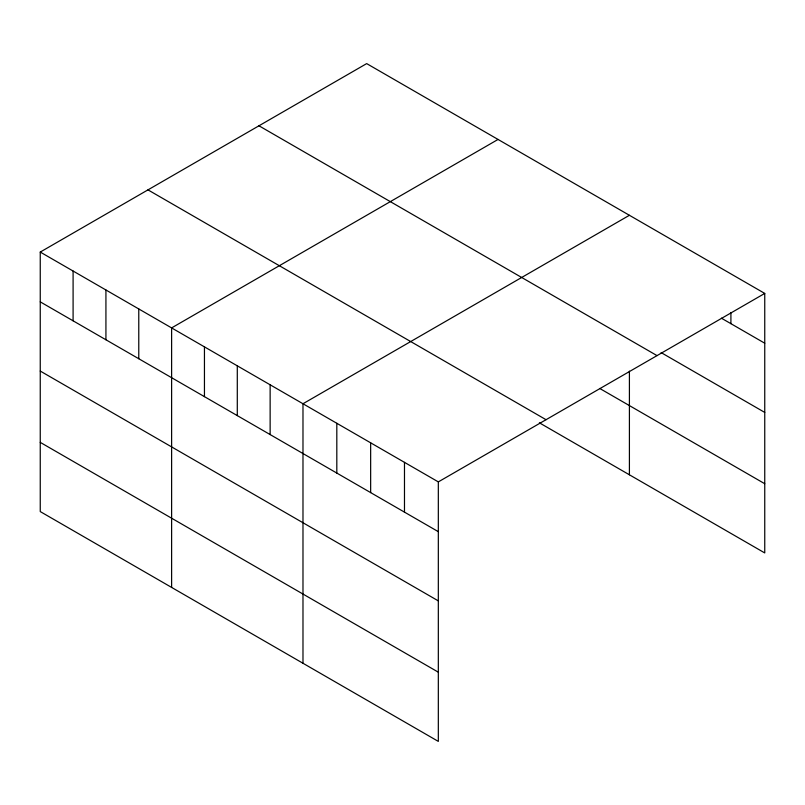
<?xml version="1.0" encoding="UTF-8"?>
<svg xmlns="http://www.w3.org/2000/svg" width="805" height="805" viewBox="0 0 805 805"><rect width="100%" height="100%" fill="white"/><g stroke="black" fill="none" stroke-linecap="round" stroke-linejoin="round"><path stroke-width="1.21" d="M40.25 252.066L438.323 481.893L438.323 741.395L40.25 511.578L40.25 252.066L366.678 63.605L764.75 293.423L764.75 552.934L539.36 422.806M498.043 139.446L171.616 327.907L171.616 587.419M629.409 215.287L302.982 403.748L302.982 663.26M438.323 481.893L764.75 293.423M721.401 318.186L764.75 343.212M661.126 352.6L764.75 412.422M258.958 125.791L657.031 355.619M599.745 388.463L764.75 483.725M147.969 189.869L546.042 419.697M40.25 301.855L438.323 531.672M40.25 371.055L438.323 600.882M40.25 442.368L438.323 672.185M730.91 312.481L730.91 323.68M629.409 371.165L629.409 474.799M404.482 462.352L404.482 512.141M370.652 442.82L370.652 492.61M336.812 423.279L336.812 473.068M270.138 384.79L270.138 434.569M237.294 365.822L237.294 415.611M204.45 346.864L204.45 396.654M138.772 308.949L138.772 358.728M105.928 289.981L105.928 339.77M73.094 271.023L73.094 320.813"/></g></svg>
